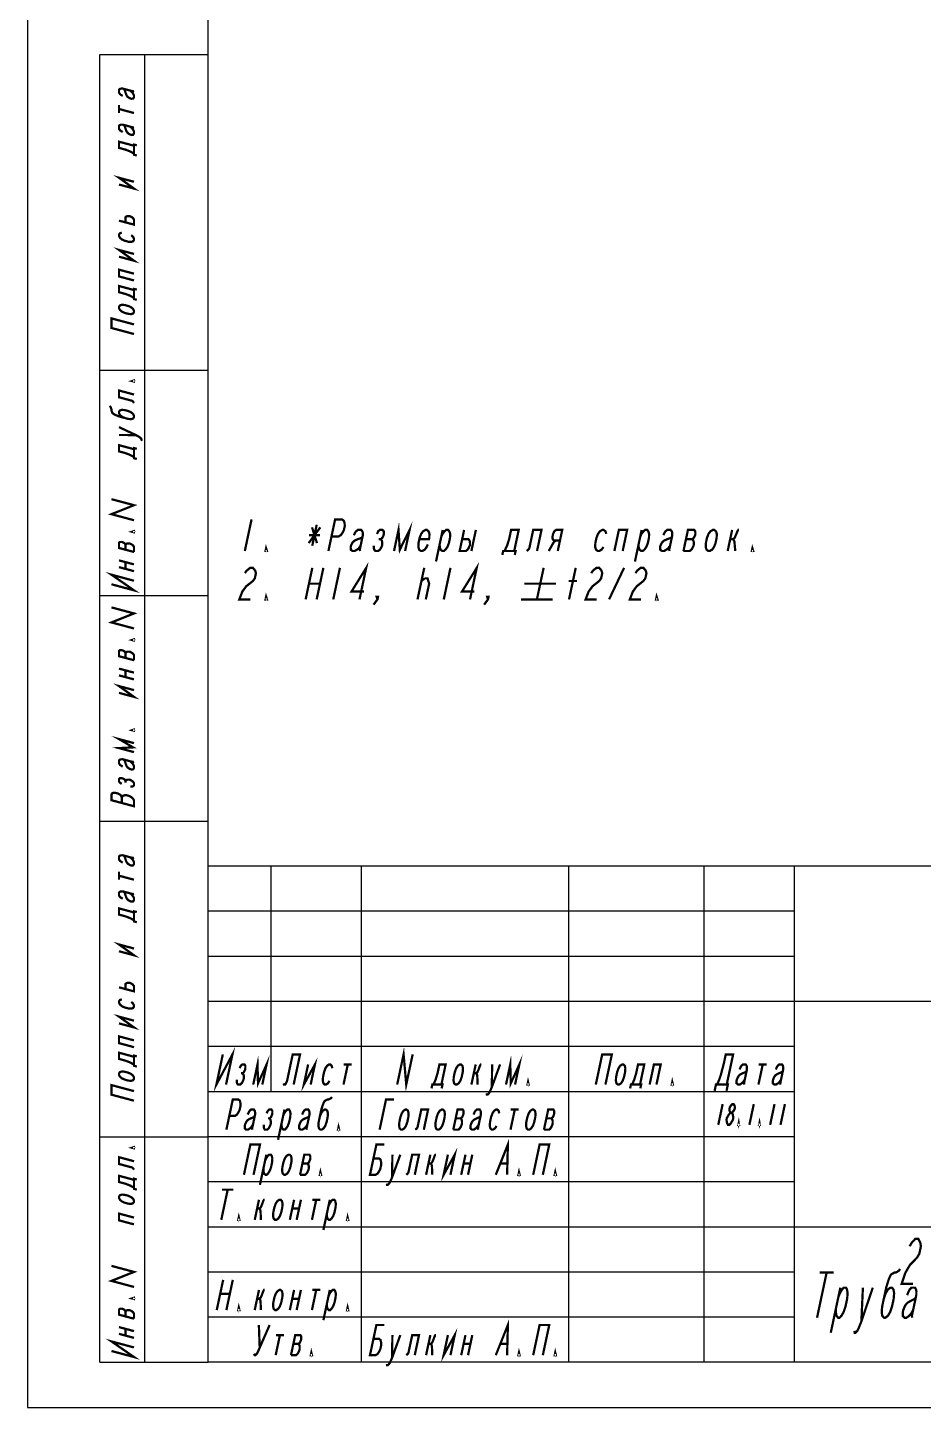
# Model space of a CAD drawing. Header units: millimetres. Extents: x 0 to 210, y 0 to 297.
# Drawn here: x 0 to 99.3, y 0 to 153 of the extents above; entities that cross this region are included whole.
import ezdxf

# ---------------------------------------------------------------- set-up
doc = ezdxf.new("R2010")
doc.units = ezdxf.units.MM
doc.header["$LTSCALE"] = 19.36
doc.layers.get('0').update_dxf_attribs({"linetype": 'CONTINUOUS'})

msp = doc.modelspace()

# ---------------------------------------------------------------- linework, layer by layer
at = {"color": 7, "linetype": 'CONTINUOUS'}
for p, q in [((0, 297), (0, 0)), ((20, 5), (20, 292.3498994)), ((8, 5), (8, 150)), ((8, 150), (20, 150)), ((13, 5), (13, 150)), ((20, 5), (20, 150)), ((8, 115), (20, 115)), ((8, 90), (20, 90)), ((8, 65), (20, 65)), ((205, 60), (20, 60)), ((20, 5), (20, 60)), ((27, 35), (27, 60)), ((37, 5), (37, 60)), ((60, 5), (60, 60)), ((75, 5), (75, 60)), ((85, 5), (85, 60)), ((85, 55), (20, 55)), ((85, 50), (20, 50)), ((205, 45), (20, 45)), ((85, 40), (20, 40)), ((85, 35), (20, 35)), ((8, 30), (20, 30)), ((85, 30), (20, 30)), ((85, 25), (20, 25)), ((205, 20), (20, 20)), ((85, 15), (20, 15)), ((85, 10), (20, 10)), ((8, 5), (20, 5)), ((205, 5), (20, 5)), ((205, 5), (20, 5)), ((0, 0), (210, 0))]:
    msp.add_line(p, q, dxfattribs=at)
at = {"color": 2, "linetype": 'CONTINUOUS', "const_width": 0.25}
for points in [[(10.5440957, 145.3974414), (10.3357617, 145.5157559), (10.2315947, 145.6061729), (10.1274277, 145.7590771), (10.1274277, 146.0715781), (10.2315947, 146.168666), (10.3357617, 146.2032559), (10.5440957, 146.2099375), (11.6899272, 145.902915), (11.7940942, 145.9375049)], [(10.6482627, 146.1820293), (10.7524297, 146.0916123), (10.8565967, 145.7512031), (10.9607637, 145.473292), (11.0649307, 145.320377), (11.1690977, 145.2299707), (11.3774263, 145.1116455), (11.4815933, 145.0837373), (11.6899272, 145.0904082), (11.7940942, 145.2500049), (11.7940942, 145.437499), (11.6899272, 145.6529121), (11.5857603, 145.8058271), (11.3774263, 145.9866504)], [(10.1274277, 143.509083), (10.1274277, 144.3840771)], [(10.1274277, 143.9465801), (11.7940942, 143.4999951)], [(10.5440957, 141.3974375), (10.3357617, 141.5157627), (10.2315947, 141.6061689), (10.1274277, 141.759084), (10.1274277, 142.071585), (10.2315947, 142.1686729), (10.3357617, 142.2032627), (10.5440957, 142.2099336), (11.6899272, 141.9029111), (11.7940942, 141.937501)], [(10.6482627, 142.1820254), (10.7524297, 142.0916084), (10.8565967, 141.7511992), (10.9607637, 141.4732881), (11.0649307, 141.3203838), (11.1690977, 141.2299668), (11.3774263, 141.1116416), (11.4815933, 141.0837334), (11.6899272, 141.090415), (11.7940942, 141.250001), (11.7940942, 141.4374951), (11.6899272, 141.6529082), (11.5857603, 141.8058232), (11.3774263, 141.9866465)], [(11.7940942, 138.9999961), (11.5857603, 139.1183213), (11.3774263, 139.2366465), (10.8565967, 139.438707), (10.1274277, 139.6340859), (10.1274277, 140.3215859), (11.7940942, 139.875001)], [(12.1065952, 138.7912646), (11.7940942, 138.875), (11.7940942, 139.9999971), (12.1065952, 139.9162617)], [(10.1274277, 135.571584), (11.7940942, 135.124999), (10.1274277, 136.321582), (11.7940942, 135.8749971)], [(10.1274277, 131.5715801), (11.7940942, 131.1249951), (11.7940942, 131.687499), (11.6899272, 131.8404141), (11.5857603, 131.9308203), (11.3774263, 132.0491455), (11.2732593, 132.0770537), (11.0649307, 132.0703828), (10.9607637, 132.035793), (10.8565967, 131.9387051), (10.8565967, 131.3762012)], [(10.4399287, 130.2378516), (10.2315947, 130.1686719), (10.1274277, 130.0090859), (10.1274277, 129.8840791), (10.2315947, 129.668666), (10.4399287, 129.4878428), (10.7524297, 129.3416094), (11.1690977, 129.2299658), (11.4815933, 129.2087393), (11.6899272, 129.2779082), (11.7940942, 129.4375049), (11.7940942, 129.562501), (11.6899272, 129.7779141), (11.4815933, 129.9587373)], [(10.1274277, 127.5715869), (11.7940942, 127.125002), (10.1274277, 128.321585), (11.7940942, 127.875)], [(11.7940942, 124.9374951), (10.1274277, 125.3840801), (10.1274277, 126.1340781), (11.7940942, 125.6875039)], [(11.7940942, 123.000002), (11.5857603, 123.1183271), (11.3774263, 123.2366416), (10.8565967, 123.4387021), (10.1274277, 123.6340811), (10.1274277, 124.3215811), (11.7940942, 123.8749961)], [(12.1065952, 122.7912705), (11.7940942, 122.8749951), (11.7940942, 124.0000029), (12.1065952, 123.9162676)], [(11.7940942, 118.999998), (9.2940972, 119.6698701), (9.2940972, 120.7323691), (11.7940942, 120.0624971)], [(10.7524297, 121.3416123), (10.4399287, 121.4878457), (10.2315947, 121.6686689), (10.1274277, 121.884082), (10.1274277, 122.0090781), (10.2315947, 122.1686748), (10.4399287, 122.2378437), (10.7524297, 122.2166172), (11.1690977, 122.1049629), (11.4815933, 121.9587295), (11.6899272, 121.7779063), (11.7940942, 121.5625039), (11.7940942, 121.4374971), (11.6899272, 121.2779111), (11.4815933, 121.2087314), (11.1690977, 121.2299687), (10.7524297, 121.3416123)], [(11.7940942, 113.854168), (11.7940942, 113.7291719), (11.5857603, 113.7849883), (11.7940942, 113.854168)], [(11.7940942, 111.3541709), (11.6899272, 111.5070752), (11.5857603, 111.5974922), (11.4815933, 111.6254004), (10.1274277, 111.98825), (10.1274277, 112.738248), (11.7940942, 112.2916631)], [(10.7524297, 109.6957812), (10.4399287, 109.8420146), (10.2315947, 110.0228379), (10.1274277, 110.238251), (10.1274277, 110.3632471), (10.2315947, 110.522833), (10.4399287, 110.5920127), (10.7524297, 110.5707754), (11.1690977, 110.4591318), (11.4815933, 110.3128984), (11.6899272, 110.1320752), (11.7940942, 109.9166621), (11.7940942, 109.791666), (11.6899272, 109.6320801), (11.4815933, 109.5629004), (11.1690977, 109.5841377), (10.7524297, 109.6957812), (10.1274277, 109.863252), (9.7107598, 110.0373936), (9.5024312, 110.1557188), (9.3982642, 110.246125), (9.2940972, 110.5240361), (9.2940972, 110.649043), (9.1899302, 110.9269541), (9.0857632, 111.0173604)], [(12.5232632, 107.2212861), (12.6274302, 107.255876), (12.6274302, 107.318374), (12.5232632, 107.4712891), (12.4190962, 107.5616953), (12.0024282, 107.7983457), (10.1274277, 108.6757461)], [(10.1274277, 107.800752), (12.0024282, 107.7983457)], [(11.7940942, 105.354165), (11.5857603, 105.4724902), (11.3774263, 105.5908154), (10.8565967, 105.7928652), (10.1274277, 105.9882441), (10.1274277, 106.6757441), (11.7940942, 106.2291699)], [(12.1065952, 105.1454336), (11.7940942, 105.2291689), (11.7940942, 106.354166), (12.1065952, 106.2704307)], [(11.7940942, 98.3541689), (9.2940972, 99.024041), (11.7940942, 100.0208301), (9.2940972, 100.6907021)], [(24.8201299, 98.4434365), (24.0761797, 94.9434385)], [(32.0461309, 97.8601035), (31.5501641, 95.5267715)], [(33.6812207, 96.5476016), (34.4468379, 96.5476016), (34.7075293, 96.6934375), (34.9226523, 96.9850986), (35.0612051, 97.2767705), (35.1542002, 97.7142676), (35.1396338, 98.0059395), (35.0485078, 98.2976006), (34.8498096, 98.4434365), (34.0841924, 98.4434365), (33.3402422, 94.9434385)], [(40.6136807, 94.9434385), (41.1096475, 97.2767705), (41.2571807, 95.0892637), (42.3346436, 97.2767705), (41.8386768, 94.9434385)], [(11.7940942, 97.145834), (11.7940942, 97.0208379), (11.5857603, 97.0766543), (11.7940942, 97.145834)], [(31.1527891, 95.8184326), (32.4435166, 97.5684316)], [(31.1856494, 96.6934375), (32.4106563, 96.6934375)], [(31.5247588, 97.5684316), (32.0715361, 95.8184326)], [(37.1265303, 96.5476016), (37.0189687, 96.4017656), (36.6051582, 96.2559297), (36.2679072, 96.1101045), (36.0837861, 95.9642686), (35.9762246, 95.8184326), (35.8376719, 95.5267715), (35.8066699, 95.3809355), (35.8212363, 95.0892637), (36.0199238, 94.9434385), (36.2496133, 94.9434385), (36.5103047, 95.0892637), (36.6944258, 95.2350996), (36.9095488, 95.5267715)], [(36.1622148, 96.6934375), (36.3007676, 96.9850986), (36.4083291, 97.1309346), (36.5924609, 97.2767705), (36.9752695, 97.2767705), (37.0973975, 97.1309346), (37.1429551, 96.9850986), (37.1575322, 96.6934375), (36.8165537, 95.0892637), (36.8621113, 94.9434385)], [(38.3642344, 95.5267715), (38.3788008, 95.2350996), (38.4243584, 95.0892637), (38.5464863, 94.9434385), (38.8527354, 94.9434385), (39.0368672, 95.0892637), (39.1444287, 95.2350996), (39.2829814, 95.5267715), (39.3139834, 95.6725967), (39.299417, 95.9642686), (39.2538486, 96.1101045), (39.1317207, 96.2559297)], [(38.7197793, 96.8392627), (38.858332, 97.1309346), (39.0424531, 97.2767705), (39.3487021, 97.2767705), (39.4708301, 97.1309346), (39.4853965, 96.8392627), (39.4544053, 96.6934375), (39.3158418, 96.4017656), (39.1317207, 96.2559297), (38.9020313, 96.2559297)], [(44.3671084, 95.6725967), (44.2285449, 95.3809355), (44.0134219, 95.0892637), (43.7527412, 94.9434385), (43.5996113, 94.9434385), (43.4009238, 95.0892637), (43.3097979, 95.3809355), (43.3262227, 95.8184326), (43.4502197, 96.4017656), (43.6197744, 96.8392627), (43.8348975, 97.1309346), (44.0955781, 97.2767705), (44.248708, 97.2767705), (44.4473955, 97.1309346), (44.5385215, 96.8392627), (44.5220967, 96.4017656), (44.4910947, 96.2559297), (43.4192178, 96.2559297)], [(46.0096426, 97.2767705), (45.2656924, 93.7767725)], [(45.8546543, 96.5476016), (45.993207, 96.8392627), (46.2083301, 97.1309346), (46.3924512, 97.2767705), (46.6221406, 97.2767705), (46.7442686, 97.1309346), (46.8353945, 96.8392627), (46.8189697, 96.4017656), (46.6949727, 95.8184326), (46.525418, 95.3809355), (46.3103057, 95.0892637), (46.1261738, 94.9434385), (45.9730547, 94.9434385), (45.7743672, 95.0892637), (45.6832305, 95.3809355), (45.6686641, 95.6725967)], [(48.3830859, 97.2767705), (47.8871191, 94.9434385), (48.5761768, 94.9434385), (48.7602979, 95.0892637), (48.8678594, 95.2350996), (49.0064229, 95.5267715), (49.0374141, 95.6725967), (49.0228477, 95.9642686), (48.97729, 96.1101045), (48.8551621, 96.2559297), (48.1660938, 96.2559297)], [(49.6846416, 97.2767705), (49.1886748, 94.9434385)], [(52.8636738, 94.9434385), (53.0022373, 95.2350996), (53.14079, 95.5267715), (53.3723486, 96.2559297), (53.5893301, 97.2767705), (54.4315176, 97.2767705), (53.9355508, 94.9434385)], [(55.3136768, 94.9434385), (55.4977979, 95.0892637), (55.6053594, 95.2350996), (55.6363613, 95.3809355), (56.039333, 97.2767705), (56.9580801, 97.2767705), (56.4621133, 94.9434385)], [(58.7589863, 94.9434385), (59.2549531, 97.2767705), (58.5658955, 97.2767705), (58.3817744, 97.1309346), (58.2432109, 96.8392627), (58.1812178, 96.5476016), (58.1957842, 96.2559297), (58.3179121, 96.1101045), (59.0069697, 96.1101045)], [(64.1385234, 96.8392627), (64.0473975, 97.1309346), (63.84871, 97.2767705), (63.6955801, 97.2767705), (63.4348994, 97.1309346), (63.2197764, 96.8392627), (63.0502217, 96.4017656), (62.9262246, 95.8184326), (62.9097998, 95.3809355), (63.0009258, 95.0892637), (63.1996133, 94.9434385), (63.3527432, 94.9434385), (63.6134238, 95.0892637), (63.8285469, 95.3809355)], [(65.0371182, 94.9434385), (65.533085, 97.2767705), (66.451832, 97.2767705), (65.9558652, 94.9434385)], [(68.0596475, 97.2767705), (67.3156973, 93.7767725)], [(67.9046592, 96.5476016), (68.0432119, 96.8392627), (68.258335, 97.1309346), (68.4424561, 97.2767705), (68.6721455, 97.2767705), (68.7942734, 97.1309346), (68.8853994, 96.8392627), (68.8689639, 96.4017656), (68.7449775, 95.8184326), (68.5754229, 95.3809355), (68.3602998, 95.0892637), (68.1761787, 94.9434385), (68.0230488, 94.9434385), (67.8243613, 95.0892637), (67.7332354, 95.3809355), (67.7186689, 95.6725967)], [(71.4265283, 96.5476016), (71.3189668, 96.4017656), (70.9051563, 96.2559297), (70.5679053, 96.1101045), (70.3837842, 95.9642686), (70.2762227, 95.8184326), (70.1376699, 95.5267715), (70.106668, 95.3809355), (70.1212344, 95.0892637), (70.3199326, 94.9434385), (70.5496113, 94.9434385), (70.8103027, 95.0892637), (70.9944238, 95.2350996), (71.2095469, 95.5267715)], [(70.4622129, 96.6934375), (70.6007764, 96.9850986), (70.7083379, 97.1309346), (70.892459, 97.2767705), (71.2752676, 97.2767705), (71.3973955, 97.1309346), (71.4429639, 96.9850986), (71.4575303, 96.6934375), (71.1165518, 95.0892637), (71.1621201, 94.9434385)], [(72.6933652, 94.9434385), (73.189332, 97.2767705), (73.8783896, 97.2767705), (74.0005176, 97.1309346), (74.015084, 96.8392627), (73.9840928, 96.6934375), (73.8455293, 96.4017656), (73.6614082, 96.2559297), (72.9723506, 96.2559297)], [(72.6933652, 94.9434385), (73.3824229, 94.9434385), (73.5665547, 95.0892637), (73.6741162, 95.2350996), (73.8126689, 95.5267715), (73.8436709, 95.6725967), (73.8291045, 95.9642686), (73.7835361, 96.1101045), (73.6614082, 96.2559297)], [(75.3002148, 96.4017656), (75.4697695, 96.8392627), (75.6848926, 97.1309346), (75.945584, 97.2767705), (76.0987031, 97.2767705), (76.2973906, 97.1309346), (76.3885273, 96.8392627), (76.3720918, 96.4017656), (76.2481055, 95.8184326), (76.0785508, 95.3809355), (75.8634277, 95.0892637), (75.6027363, 94.9434385), (75.4496172, 94.9434385), (75.2509297, 95.0892637), (75.159793, 95.3809355), (75.1762285, 95.8184326), (75.3002148, 96.4017656)], [(78.0893271, 97.2767705), (77.5933604, 94.9434385)], [(77.8723457, 96.2559297), (78.1785947, 96.2559297), (78.3627158, 96.4017656), (78.5012793, 96.6934375), (78.670834, 97.1309346), (78.7783955, 97.2767705), (78.8549551, 97.2767705)], [(78.1785947, 96.2559297), (78.3007227, 96.1101045), (78.346291, 95.9642686), (78.4355479, 94.9434385)], [(11.7940942, 94.8333311), (10.1274277, 95.279916), (10.1274277, 95.8424199), (10.2315947, 95.9395078), (10.4399287, 95.9461787), (10.5440957, 95.9182705), (10.7524297, 95.7999453), (10.8565967, 95.647041), (10.8565967, 95.0845371)], [(11.7940942, 94.8333311), (11.7940942, 95.395835), (11.6899272, 95.54875), (11.5857603, 95.6391562), (11.3774263, 95.7574814), (11.2732593, 95.7853896), (11.0649307, 95.778708), (10.9607637, 95.7441289), (10.8565967, 95.647041)], [(26.5261826, 94.9434385), (26.3730527, 94.9434385), (26.4350459, 95.2350996), (26.5261826, 94.9434385)], [(52.6175596, 94.5059307), (52.7105547, 94.9434385), (54.0886807, 94.9434385), (53.9956855, 94.5059307)], [(57.7636797, 94.9434385), (58.2559189, 95.8184326), (58.3634805, 95.9642686), (58.5476016, 96.1101045)], [(80.4261826, 94.9434385), (80.2730527, 94.9434385), (80.3350459, 95.2350996), (80.4261826, 94.9434385)], [(10.1274277, 93.904916), (11.7940942, 93.4583311)], [(10.8565967, 92.9595391), (10.8565967, 93.7095371)], [(36.7855518, 89.5761475), (37.529502, 93.0761455), (35.899665, 90.4511416), (37.277791, 90.4511416)], [(49.0355557, 89.5761475), (49.7795059, 93.0761455), (48.1496689, 90.4511416), (49.5277949, 90.4511416)], [(9.2940972, 91.253207), (11.7940942, 90.583335), (9.2940972, 92.3157061), (11.7940942, 91.645834)], [(10.1274277, 93.154918), (11.7940942, 92.708333)], [(24.0836348, 92.4928125), (24.2987578, 92.7844844), (24.667, 93.0761455), (24.973249, 93.0761455), (25.2175049, 92.7844844), (25.3086309, 92.4928125), (25.1846445, 91.9094795), (24.9695215, 91.6178184), (24.6012793, 91.3261465), (24.2330264, 91.0344746), (23.802791, 90.4511416), (23.4636816, 89.5761475), (24.6886777, 89.5761475)], [(31.5576299, 93.0761455), (30.8136797, 89.5761475)], [(32.782626, 93.0761455), (32.0386758, 89.5761475)], [(34.6201309, 93.0761455), (33.8761807, 89.5761475)], [(43.2168027, 89.5761475), (43.9607529, 93.0761455)], [(43.5887725, 91.3261465), (43.6507764, 91.6178184), (44.0190186, 91.9094795)], [(44.0190186, 91.9094795), (44.3252676, 91.9094795), (44.5075303, 91.3261465), (44.1355498, 89.5761475)], [(46.870124, 93.0761455), (46.1261738, 89.5761475)], [(57.1951279, 93.0761455), (56.4511777, 89.5761475)], [(60.0095166, 89.5761475), (60.7534561, 93.0761455)], [(62.4669639, 92.4928125), (62.6820869, 92.7844844), (63.0503291, 93.0761455), (63.3565889, 93.0761455), (63.600834, 92.7844844), (63.6919707, 92.4928125), (63.5679736, 91.9094795), (63.3528506, 91.6178184)], [(64.4501328, 89.5761475), (66.1128301, 93.0761455)], [(67.3669697, 92.4928125), (67.5820928, 92.7844844), (67.950335, 93.0761455), (68.256584, 93.0761455), (68.5008398, 92.7844844), (68.5919658, 92.4928125), (68.4679795, 91.9094795), (68.2528564, 91.6178184), (67.8846143, 91.3261465), (67.5163613, 91.0344746), (67.086126, 90.4511416), (66.7470166, 89.5761475), (67.9720127, 89.5761475)], [(26.5261826, 89.5761475), (26.3730527, 89.5761475), (26.4350459, 89.867814), (26.5261826, 89.5761475)], [(31.1856494, 91.3261465), (32.4106563, 91.3261465)], [(55.0731484, 91.3261465), (58.5731572, 91.3261465)], [(59.9841006, 91.6178184), (60.9028584, 91.6178184)], [(63.3528506, 91.6178184), (62.6163662, 91.0344746), (62.1861201, 90.4511416), (61.8470107, 89.5761475), (63.0720068, 89.5761475)], [(69.8095068, 89.5761475), (69.6563877, 89.5761475), (69.7183809, 89.867814), (69.8095068, 89.5761475)], [(11.7940942, 86.354168), (9.2940972, 87.02404), (11.7940942, 88.0208345), (9.2940972, 88.6907065)], [(38.7761758, 89.5761475), (38.6850498, 89.867814), (38.8381689, 89.867814), (38.7761758, 89.5761475), (38.3459404, 88.9928145)], [(51.0261797, 89.5761475), (50.9350537, 89.867814), (51.0881729, 89.867814), (51.0261797, 89.5761475), (50.5959336, 88.9928145)], [(54.7011787, 89.5761475), (58.2011768, 89.5761475)], [(11.7940942, 85.145833), (11.7940942, 85.0208315), (11.5857603, 85.0766587), (11.7940942, 85.145833)], [(11.7940942, 82.8333354), (10.1274277, 83.279915), (10.1274277, 83.8424136), (10.2315947, 83.9395015), (10.4399287, 83.9461831), (10.5440957, 83.9182695), (10.7524297, 83.7999497), (10.8565967, 83.6470347), (10.8565967, 83.0845361)], [(11.7940942, 82.8333354), (11.7940942, 83.395834), (11.6899272, 83.5487437), (11.5857603, 83.6391553), (11.3774263, 83.7574805), (11.2732593, 83.7853887), (11.0649307, 83.7787124), (10.9607637, 83.7441226), (10.8565967, 83.6470347)], [(10.1274277, 81.904915), (11.7940942, 81.4583354)], [(10.1274277, 81.154917), (11.7940942, 80.708332)], [(10.8565967, 80.9595381), (10.8565967, 81.7095361)], [(10.1274277, 79.2174131), (11.7940942, 78.7708335), (10.1274277, 79.9674165), (11.7940942, 79.5208315)], [(11.7940942, 75.145834), (11.7940942, 75.0208325), (11.5857603, 75.0766543), (11.7940942, 75.145834)], [(11.7940942, 72.6458315), (10.1274277, 73.0924165), (11.6899272, 73.1737456), (10.1274277, 74.0924175), (11.7940942, 73.6458325)], [(10.5440957, 71.043269), (10.3357617, 71.1615942), (10.2315947, 71.2520059), (10.1274277, 71.4049155), (10.1274277, 71.7174165), (10.2315947, 71.8145044), (10.3357617, 71.8490942), (10.5440957, 71.8557705), (11.6899272, 71.5487427), (11.7940942, 71.5833325)], [(10.6482627, 71.8278569), (10.7524297, 71.7374453), (10.8565967, 71.3970361), (10.9607637, 71.119125), (11.0649307, 70.9662153), (11.1690977, 70.8758037), (11.3774263, 70.7574785), (11.4815933, 70.7295649), (11.6899272, 70.7362466), (11.7940942, 70.8958325), (11.7940942, 71.083332), (11.6899272, 71.2987451), (11.5857603, 71.4516548), (11.3774263, 71.632478)], [(10.4399287, 69.1336787), (10.2315947, 69.2520039), (10.1274277, 69.4049136), (10.1274277, 69.6549165), (10.2315947, 69.7520044), (10.4399287, 69.7586807), (10.5440957, 69.7307725), (10.7524297, 69.6124473), (10.8565967, 69.4595376), (10.8565967, 69.2720381)], [(11.3774263, 68.81998), (11.5857603, 68.8266562), (11.6899272, 68.8612461), (11.7940942, 68.958334), (11.7940942, 69.2083315), (11.6899272, 69.3612466), (11.5857603, 69.4516582), (11.3774263, 69.569978), (11.2732593, 69.5978916), (11.0649307, 69.5912153), (10.9607637, 69.5566255), (10.8565967, 69.4595376)], [(10.4399287, 67.0086807), (10.4399287, 67.6336826), (10.3357617, 67.8490903), (10.2315947, 67.939502), (10.0232607, 68.0578271), (9.7107598, 68.1415625), (9.5024312, 68.1348862), (9.3982642, 68.1002964), (9.2940972, 67.9407051), (9.2940972, 67.3157085), (11.7940942, 66.6458311), (11.7940942, 67.270833), (11.6899272, 67.4862461), (11.4815933, 67.6670693), (11.2732593, 67.7853892), (10.9607637, 67.8691245), (10.7524297, 67.8624482), (10.5440957, 67.7932686), (10.4399287, 67.6336826)], [(10.5440957, 60.397439), (10.3357617, 60.5157588), (10.2315947, 60.6061704), (10.1274277, 60.7590801), (10.1274277, 61.0715811), (10.2315947, 61.1686689), (10.3357617, 61.2032588), (10.5440957, 61.2099351), (11.6899272, 60.9029126), (11.7940942, 60.9375024)], [(10.6482627, 61.1820269), (10.7524297, 61.0916152), (10.8565967, 60.7512007), (10.9607637, 60.4732896), (11.0649307, 60.3203799), (11.1690977, 60.2299683), (11.3774263, 60.1116431), (11.4815933, 60.0837349), (11.6899272, 60.0904111), (11.7940942, 60.2500024), (11.7940942, 60.437502), (11.6899272, 60.6529097), (11.5857603, 60.8058247), (11.3774263, 60.9866479)], [(10.1274277, 58.5090806), (10.1274277, 59.3840801)], [(10.1274277, 58.946583), (11.7940942, 58.499998)], [(10.5440957, 56.3974351), (10.3357617, 56.5157603), (10.2315947, 56.6061719), (10.1274277, 56.7590815), (10.1274277, 57.0715825), (10.2315947, 57.1686704), (10.3357617, 57.2032603), (10.5440957, 57.2099365), (11.6899272, 56.9029087), (11.7940942, 56.9374985)], [(10.6482627, 57.1820229), (10.7524297, 57.0916113), (10.8565967, 56.7512021), (10.9607637, 56.473291), (11.0649307, 56.3203813), (11.1690977, 56.2299697), (11.3774263, 56.1116445), (11.4815933, 56.0837363), (11.6899272, 56.0904126), (11.7940942, 56.2499985), (11.7940942, 56.437498), (11.6899272, 56.6529111), (11.5857603, 56.8058208), (11.3774263, 56.986644)], [(11.7940942, 53.999999), (11.5857603, 54.1183242), (11.3774263, 54.236644), (10.8565967, 54.4387046), (10.1274277, 54.6340835), (10.1274277, 55.3215835), (11.7940942, 54.8749985)], [(12.1065952, 53.7912676), (11.7940942, 53.8749976), (11.7940942, 55), (12.1065952, 54.9162646)], [(10.1274277, 50.5715815), (11.7940942, 50.125002), (10.1274277, 51.3215796), (11.7940942, 50.875)], [(10.1274277, 46.571583), (11.7940942, 46.124998), (11.7940942, 46.687502), (11.6899272, 46.8404116), (11.5857603, 46.9308232), (11.3774263, 47.0491431), (11.2732593, 47.0770566), (11.0649307, 47.0703804), (10.9607637, 47.0357905), (10.8565967, 46.9387026), (10.8565967, 46.3762041)], [(10.4399287, 45.2378491), (10.2315947, 45.1686694), (10.1274277, 45.0090808), (10.1274277, 44.884082), (10.2315947, 44.6686716), (10.4399287, 44.4878484), (10.7524297, 44.341615), (11.1690977, 44.2299687), (11.4815933, 44.2087341), (11.6899272, 44.2779111), (11.7940942, 44.4374998), (11.7940942, 44.5625012), (11.6899272, 44.7779116), (11.4815933, 44.9587349)], [(10.1274277, 42.5715818), (11.7940942, 42.1249995), (10.1274277, 43.3215825), (11.7940942, 42.8750002)], [(11.7940942, 39.9375007), (10.1274277, 40.384083), (10.1274277, 41.1340811), (11.7940942, 40.6874988)], [(21.6367471, 39.1375784), (20.9246904, 35.7875789), (22.7045635, 39.1375784), (21.9924961, 35.7875789)], [(40.962501, 35.7875789), (41.6745684, 39.1375784), (41.9674971, 35.7875789), (42.6795645, 39.1375784)], [(11.7940942, 37.9999995), (11.5857603, 38.118322), (11.3774263, 38.2366445), (10.8565967, 38.4387024), (10.1274277, 38.6340813), (10.1274277, 39.3215813), (11.7940942, 38.874999)], [(12.1065952, 37.7912654), (11.7940942, 37.8750007), (11.7940942, 39.0000005), (12.1065952, 38.9162651)], [(25.0074951, 35.7875789), (25.4822139, 38.0209119), (25.5396738, 35.9271628), (26.48721, 38.0209119), (26.012502, 35.7875789)], [(28.3865469, 35.9271628), (28.4196865, 35.7875789), (28.5453164, 35.7875789), (28.6377959, 35.9271628), (28.7599453, 36.2063308), (29.3830029, 39.1375784), (30.1995596, 39.1375784), (29.4875029, 35.7875789)], [(31.0928369, 38.0209119), (30.6181289, 35.7875789), (31.846584, 38.0209119), (31.371876, 35.7875789)], [(53.0224971, 35.7875789), (53.4972051, 38.0209119), (53.554665, 35.9271628), (54.5022119, 38.0209119), (54.0275039, 35.7875789)], [(62.9774971, 35.7875789), (63.6895645, 39.1375784), (64.7573809, 39.1375784), (64.0453135, 35.7875789)], [(76.4196904, 35.7875789), (76.6639893, 36.3459121), (76.8454785, 36.9042454), (77.1753174, 38.1604958), (77.3830068, 39.1375784), (78.1995635, 39.1375784), (77.4874961, 35.7875789)], [(10.7524297, 36.3416125), (10.4399287, 36.4878486), (10.2315947, 36.6686719), (10.1274277, 36.8840823), (10.1274277, 37.0090811), (10.2315947, 37.1686697), (10.4399287, 37.2378467), (10.7524297, 37.2166147), (11.1690977, 37.1049685), (11.4815933, 36.9587351), (11.6899272, 36.7779119), (11.7940942, 36.5624988), (11.7940942, 36.4375), (11.6899272, 36.2779114), (11.4815933, 36.2087344), (11.1690977, 36.229969), (10.7524297, 36.3416125)], [(23.1789922, 36.3459121), (23.1824619, 36.0667468), (23.2156016, 35.9271628), (23.3115615, 35.7875789), (23.5628105, 35.7875789), (23.7181104, 35.9271628), (23.8105898, 36.0667468), (23.9327393, 36.3459121), (23.9624092, 36.4854961), (23.9589395, 36.7646641), (23.9257891, 36.9042454), (23.8298398, 37.0438293)], [(23.5088311, 37.6021626), (23.6309805, 37.8813306), (23.7862695, 38.0209119), (24.0375186, 38.0209119), (24.1334785, 37.8813306), (24.1369482, 37.6021626), (24.1072783, 37.4625786), (23.9851289, 37.1834133), (23.8298398, 37.0438293), (23.6414004, 37.0438293)], [(33.7675771, 37.6021626), (33.7012871, 37.8813306), (33.5425176, 38.0209119), (33.4168984, 38.0209119), (33.1987891, 37.8813306), (33.0138301, 37.6021626), (32.8620107, 37.1834133), (32.7433311, 36.6250801), (32.7171309, 36.2063308), (32.7834209, 35.9271628), (32.9421904, 35.7875789), (33.0678096, 35.7875789), (33.2859189, 35.9271628), (33.4708779, 36.2063308)], [(35.4897109, 38.0209119), (35.0150029, 35.7875789)], [(35.0500225, 38.0209119), (35.9293994, 38.0209119)], [(44.9824961, 35.7875789), (45.1046562, 36.0667468), (45.2268057, 36.3459121), (45.4379648, 37.0438293), (45.6456436, 38.0209119), (46.3365811, 38.0209119), (45.861873, 35.7875789)], [(47.3520078, 37.1834133), (47.5038271, 37.6021626), (47.6887861, 37.8813306), (47.9068955, 38.0209119), (48.0325254, 38.0209119), (48.1912949, 37.8813306), (48.2575742, 37.6021626), (48.2313848, 37.1834133), (48.1127051, 36.6250801), (47.9608857, 36.2063308), (47.775916, 35.9271628), (47.5578174, 35.7875789), (47.4321875, 35.7875789), (47.273418, 35.9271628), (47.2071279, 36.2063308), (47.2333281, 36.6250801), (47.3520078, 37.1834133)], [(49.6656494, 38.0209119), (49.1909414, 35.7875789)], [(49.45796, 37.0438293), (49.5835898, 37.0438293), (49.709209, 37.0438293), (49.8645088, 37.1834133), (49.9866582, 37.4625786), (50.1384775, 37.8813306), (50.230957, 38.0209119), (50.2937773, 38.0209119)], [(49.709209, 37.0438293), (49.8051689, 36.9042454), (49.8383086, 36.7646641), (49.8818789, 35.7875789)], [(50.867625, 34.8104963), (50.9007754, 34.6709124), (50.963585, 34.6709124), (51.118874, 34.8104963), (51.2113535, 34.9500803), (51.4556631, 35.5084136), (52.3665898, 38.0209119)], [(51.4872129, 38.0209119), (51.4556631, 35.5084136)], [(65.3470088, 37.1834133), (65.4988281, 37.6021626), (65.6837871, 37.8813306), (65.9018965, 38.0209119), (66.0275264, 38.0209119), (66.1862852, 37.8813306), (66.2525752, 37.6021626), (66.2263857, 37.1834133), (66.1077061, 36.6250801), (65.9558867, 36.2063308), (65.770917, 35.9271628), (65.5528076, 35.7875789), (65.4271885, 35.7875789), (65.2684189, 35.9271628), (65.2021289, 36.2063308), (65.2283291, 36.6250801), (65.3470088, 37.1834133)], [(66.9975029, 35.7875789), (67.1196523, 36.0667468), (67.2418018, 36.3459121), (67.4529609, 37.0438293), (67.6606504, 38.0209119), (68.3515879, 38.0209119), (67.8768799, 35.7875789)], [(68.9446855, 35.7875789), (69.4193936, 38.0209119), (70.1731514, 38.0209119), (69.6984326, 35.7875789)], [(79.6982383, 37.3229973), (79.6057588, 37.1834133), (79.2620195, 37.0438293), (78.9811006, 36.9042454), (78.8258115, 36.7646641), (78.733332, 36.6250801), (78.6111826, 36.3459121), (78.5815127, 36.2063308), (78.5849824, 35.9271628), (78.743752, 35.7875789), (78.9321914, 35.7875789), (79.15029, 35.9271628), (79.3055898, 36.0667468), (79.4905488, 36.3459121)], [(78.9113408, 37.4625786), (79.033501, 37.7417466), (79.1259805, 37.8813306), (79.2812695, 38.0209119), (79.5953389, 38.0209119), (79.6912881, 37.8813306), (79.7244385, 37.7417466), (79.7279082, 37.4625786), (79.4015391, 35.9271628), (79.4346895, 35.7875789)], [(81.4797119, 38.0209119), (81.0050039, 35.7875789)], [(81.0400234, 38.0209119), (81.9194004, 38.0209119)], [(83.7182334, 37.3229973), (83.6257539, 37.1834133), (83.2820254, 37.0438293), (83.0011064, 36.9042454), (82.8458066, 36.7646641), (82.7533271, 36.6250801), (82.6311777, 36.3459121), (82.6015078, 36.2063308), (82.6049775, 35.9271628), (82.7637471, 35.7875789), (82.9521865, 35.7875789), (83.1702959, 35.9271628), (83.325585, 36.0667468), (83.5105547, 36.3459121)], [(82.9313467, 37.4625786), (83.0534961, 37.7417466), (83.1459756, 37.8813306), (83.3012754, 38.0209119), (83.615334, 38.0209119), (83.7112939, 37.8813306), (83.7444336, 37.7417466), (83.7479033, 37.4625786), (83.4215449, 35.9271628), (83.4546846, 35.7875789)], [(11.7940942, 34.000001), (9.2940972, 34.669873), (9.2940972, 35.7323721), (11.7940942, 35.0625)], [(44.7678672, 35.3688296), (44.856877, 35.7875789), (45.9875029, 35.7875789), (45.8984932, 35.3688296)], [(55.534998, 35.7875789), (55.4093789, 35.7875789), (55.4687188, 36.0667468), (55.534998, 35.7875789)], [(66.7828633, 35.3688296), (66.871873, 35.7875789), (68.002499, 35.7875789), (67.9134893, 35.3688296)], [(71.5199961, 35.7875789), (71.394377, 35.7875789), (71.4537168, 36.0667468), (71.5199961, 35.7875789)], [(76.1457109, 35.0896616), (76.2940605, 35.7875789), (77.613126, 35.7875789), (77.4647764, 35.0896616)], [(22.3566777, 32.3229951), (22.9848057, 32.3229951), (23.2029043, 32.4625791), (23.387874, 32.7417471), (23.5100234, 33.0209124), (23.5990332, 33.4396616), (23.5955527, 33.7188296), (23.5292734, 33.9979949), (23.3705039, 34.1375789), (22.742376, 34.1375789), (22.0303086, 30.7875793)], [(32.377001, 32.1834138), (32.5288311, 32.6021631), (32.71379, 32.8813284), (32.9318994, 33.0209124), (33.0575186, 33.0209124), (33.2162881, 32.8813284), (33.2825781, 32.6021631), (33.2563779, 32.1834138), (33.137709, 31.6250806), (32.9858789, 31.2063286), (32.8009199, 30.9271633), (32.5828105, 30.7875793), (32.4571914, 30.7875793), (32.2984219, 30.9271633), (32.2321318, 31.2063286), (32.258332, 31.6250806), (32.377001, 32.1834138), (32.5550205, 33.0209124), (32.7365098, 33.5792456), (32.8586592, 33.8584136), (32.9511494, 33.9979949), (33.2320684, 34.1375789), (33.3576875, 34.1375789), (33.6386064, 34.2771628), (33.7310859, 34.4167468)], [(39.0153076, 30.7875793), (39.727375, 34.1375789), (40.606752, 34.1375789)], [(77.0388809, 33.6243091), (76.5500039, 31.3243074)], [(77.9133057, 32.6659744), (77.8102988, 32.8576418), (77.7791572, 33.0493093), (77.8199023, 33.2409741), (77.9325127, 33.4326416), (78.1170098, 33.6243091), (78.260751, 33.6243091), (78.3637686, 33.4326416), (78.3948994, 33.2409741), (78.354165, 33.0493093), (78.2415439, 32.8576418), (78.0570576, 32.6659744)], [(80.4888848, 33.6243091), (79.9999971, 31.3243074)], [(82.7888838, 33.6243091), (82.2999961, 31.3243074)], [(83.9388779, 33.6243091), (83.450001, 31.3243074)], [(25.1832373, 32.3229951), (25.0907578, 32.1834138), (24.7470293, 32.0438298), (24.4660996, 31.9042458), (24.3108105, 31.7646619), (24.2183311, 31.6250806), (24.0961816, 31.3459126), (24.0665117, 31.2063286), (24.0699814, 30.9271633), (24.228751, 30.7875793), (24.4171904, 30.7875793), (24.6352891, 30.9271633), (24.7905889, 31.0667473), (24.9755479, 31.3459126)], [(24.3963398, 32.4625791), (24.5185, 32.7417471), (24.6109795, 32.8813284), (24.7662686, 33.0209124), (25.0803379, 33.0209124), (25.1762871, 32.8813284), (25.2094375, 32.7417471), (25.2129072, 32.4625791), (24.8865488, 30.9271633), (24.9196885, 30.7875793)], [(26.1689941, 31.3459126), (26.1724639, 31.0667473), (26.2056035, 30.9271633), (26.3015635, 30.7875793), (26.5528125, 30.7875793), (26.7081016, 30.9271633), (26.8005918, 31.0667473), (26.9227412, 31.3459126), (26.9524111, 31.4854966), (26.9489307, 31.7646619), (26.915791, 31.9042458), (26.8198418, 32.0438298)], [(26.4988223, 32.6021631), (26.6209824, 32.8813284), (26.7762715, 33.0209124), (27.0275205, 33.0209124), (27.1234805, 32.8813284), (27.1269502, 32.6021631), (27.0972803, 32.4625791), (26.9751309, 32.1834138), (26.8198418, 32.0438298), (26.6314023, 32.0438298)], [(28.4722051, 33.0209124), (27.7601484, 29.6709128)], [(28.3238662, 32.3229951), (28.4460156, 32.6021631), (28.6309746, 32.8813284), (28.7862744, 33.0209124), (28.9747139, 33.0209124), (29.0706631, 32.8813284), (29.1369531, 32.6021631), (29.1107529, 32.1834138), (28.992084, 31.6250806), (28.8402539, 31.2063286), (28.6552949, 30.9271633), (28.4999951, 30.7875793), (28.374376, 30.7875793), (28.2156064, 30.9271633), (28.1493164, 31.2063286), (28.1458467, 31.4854966)], [(31.2132354, 32.3229951), (31.1207559, 32.1834138), (30.7770273, 32.0438298), (30.4961084, 31.9042458), (30.3408086, 31.7646619), (30.2483291, 31.6250806), (30.1261797, 31.3459126), (30.0965098, 31.2063286), (30.0999795, 30.9271633), (30.258749, 30.7875793), (30.4471885, 30.7875793), (30.6652979, 30.9271633), (30.8205869, 31.0667473), (31.0055566, 31.3459126)], [(30.4263486, 32.4625791), (30.548498, 32.7417471), (30.6409775, 32.8813284), (30.7962773, 33.0209124), (31.1103359, 33.0209124), (31.2062852, 32.8813284), (31.2394355, 32.7417471), (31.2429053, 32.4625791), (30.9165469, 30.9271633), (30.9496865, 30.7875793)], [(41.3220098, 32.1834138), (41.4738291, 32.6021631), (41.6587881, 32.8813284), (41.8768975, 33.0209124), (42.0025273, 33.0209124), (42.1612861, 32.8813284), (42.2275762, 32.6021631), (42.201376, 32.1834138), (42.082707, 31.6250806), (41.9308877, 31.2063286), (41.745918, 30.9271633), (41.5278086, 30.7875793), (41.4021895, 30.7875793), (41.2434199, 30.9271633), (41.1771299, 31.2063286), (41.2033301, 31.6250806), (41.3220098, 32.1834138)], [(42.9725039, 30.7875793), (43.127793, 30.9271633), (43.2202725, 31.0667473), (43.2499424, 31.2063286), (43.6356514, 33.0209124), (44.3893984, 33.0209124), (43.9146904, 30.7875793)], [(45.3420049, 32.1834138), (45.4938242, 32.6021631), (45.6787939, 32.8813284), (45.8968926, 33.0209124), (46.0225225, 33.0209124), (46.181292, 32.8813284), (46.2475713, 32.6021631), (46.2213818, 32.1834138), (46.1027021, 31.6250806), (45.9508828, 31.2063286), (45.7659238, 30.9271633), (45.5478145, 30.7875793), (45.4221846, 30.7875793), (45.263415, 30.9271633), (45.1971357, 31.2063286), (45.2233252, 31.6250806), (45.3420049, 32.1834138)], [(47.1809385, 30.7875793), (47.6556465, 33.0209124), (48.2209648, 33.0209124), (48.3169141, 32.8813284), (48.3203838, 32.6021631), (48.2907246, 32.4625791), (48.1685645, 32.1834138), (48.0132754, 32.0438298), (47.447957, 32.0438298)], [(47.1809385, 30.7875793), (47.7462461, 30.7875793), (47.9015459, 30.9271633), (47.9940254, 31.0667473), (48.1161748, 31.3459126), (48.1458447, 31.4854966), (48.142375, 31.7646619), (48.1092246, 31.9042458), (48.0132754, 32.0438298)], [(50.2082373, 32.3229951), (50.1157578, 32.1834138), (49.7720293, 32.0438298), (49.4910996, 31.9042458), (49.3358105, 31.7646619), (49.2433311, 31.6250806), (49.1211816, 31.3459126), (49.0915117, 31.2063286), (49.0949814, 30.9271633), (49.253751, 30.7875793), (49.4421904, 30.7875793), (49.6602891, 30.9271633), (49.8155889, 31.0667473), (50.0005479, 31.3459126)], [(49.4213398, 32.4625791), (49.5435, 32.7417471), (49.6359795, 32.8813284), (49.7912686, 33.0209124), (50.1053379, 33.0209124), (50.2012871, 32.8813284), (50.2344375, 32.7417471), (50.2379072, 32.4625791), (49.9115488, 30.9271633), (49.9446885, 30.7875793)], [(52.2775801, 32.6021631), (52.21129, 32.8813284), (52.0525205, 33.0209124), (51.9269014, 33.0209124), (51.708792, 32.8813284), (51.5238223, 32.6021631), (51.3720029, 32.1834138), (51.253334, 31.6250806), (51.2271338, 31.2063286), (51.2934238, 30.9271633), (51.4521826, 30.7875793), (51.5778125, 30.7875793), (51.7959219, 30.9271633), (51.9808809, 31.2063286)], [(53.9997139, 33.0209124), (53.5249951, 30.7875793)], [(53.5600254, 33.0209124), (54.4394023, 33.0209124)], [(55.3920088, 32.1834138), (55.5438281, 32.6021631), (55.7287871, 32.8813284), (55.9468965, 33.0209124), (56.0725264, 33.0209124), (56.2312852, 32.8813284), (56.2975752, 32.6021631), (56.2713857, 32.1834138), (56.1527061, 31.6250806), (56.0008867, 31.2063286), (55.815917, 30.9271633), (55.5978076, 30.7875793), (55.4721885, 30.7875793), (55.3134189, 30.9271633), (55.2471289, 31.2063286), (55.2733291, 31.6250806), (55.3920088, 32.1834138)], [(57.2309424, 30.7875793), (57.7056504, 33.0209124), (58.270958, 33.0209124), (58.366918, 32.8813284), (58.3703877, 32.6021631), (58.3407178, 32.4625791), (58.2185684, 32.1834138), (58.0632793, 32.0438298), (57.4979609, 32.0438298)], [(57.2309424, 30.7875793), (57.79625, 30.7875793), (57.9515391, 30.9271633), (58.0440293, 31.0667473), (58.1661787, 31.3459126), (58.1958486, 31.4854966), (58.1923682, 31.7646619), (58.1592285, 31.9042458), (58.0632793, 32.0438298)], [(77.6281221, 31.3243074), (77.5251152, 31.5159749), (77.4939844, 31.7076423), (77.4628428, 31.8993071), (77.5035879, 32.0909746), (77.6161982, 32.2826421), (77.7288193, 32.4743096), (77.9133057, 32.6659744), (78.0570576, 32.6659744), (78.1600645, 32.4743096), (78.1911953, 32.2826421), (78.2223369, 32.0909746), (78.1815918, 31.8993071), (78.0689814, 31.7076423), (77.9563604, 31.5159749), (77.771874, 31.3243074), (77.6281221, 31.3243074)], [(78.8500029, 31.3243074), (78.778127, 31.3243074), (78.8188613, 31.5159749), (78.8500029, 31.3243074)], [(81.150002, 31.3243074), (81.078126, 31.3243074), (81.1188604, 31.5159749), (81.150002, 31.3243074)], [(34.5300039, 30.7875793), (34.404374, 30.7875793), (34.4637139, 31.0667473), (34.5300039, 30.7875793)], [(23.977502, 25.7875798), (24.6895693, 29.1375793), (25.757375, 29.1375793), (25.0453076, 25.7875798)], [(38.3332002, 27.6021636), (38.9613281, 27.6021636), (39.1200977, 27.4625796), (39.186377, 27.1834116), (39.1898574, 26.9042463), (39.1008477, 26.4854971), (38.9786982, 26.2063291), (38.7937285, 25.9271638), (38.5756299, 25.7875798), (37.947502, 25.7875798), (38.6595693, 29.1375793), (39.5389355, 29.1375793)], [(51.8918711, 25.7875798), (53.2320664, 29.1375793), (53.148127, 25.7875798)], [(56.0374961, 25.7875798), (56.7495635, 29.1375793), (57.8173799, 29.1375793), (57.1053125, 25.7875798)], [(11.7940942, 26.3541658), (11.6899272, 26.5070781), (11.5857603, 26.5974897), (11.4815933, 26.6254006), (10.1274277, 26.9882476), (10.1274277, 27.7382483), (11.7940942, 27.291666)], [(11.7940942, 28.8541655), (11.7940942, 28.7291667), (11.5857603, 28.7849885), (11.7940942, 28.8541655)], [(26.4622129, 28.0209128), (25.7501455, 24.6709133)], [(26.3138633, 27.3229956), (26.4360127, 27.6021636), (26.6209824, 27.8813289), (26.7762715, 28.0209128), (26.9647109, 28.0209128), (27.0606602, 27.8813289), (27.1269502, 27.6021636), (27.1007607, 27.1834116), (26.9820811, 26.6250784), (26.8302617, 26.2063291), (26.645292, 25.9271638), (26.4900029, 25.7875798), (26.364373, 25.7875798), (26.2056035, 25.9271638), (26.1393242, 26.2063291), (26.1358437, 26.4854971)], [(28.3570059, 27.1834116), (28.5088252, 27.6021636), (28.6937949, 27.8813289), (28.9118936, 28.0209128), (29.0375234, 28.0209128), (29.196293, 27.8813289), (29.2625723, 27.6021636), (29.2363828, 27.1834116), (29.1177031, 26.6250784), (28.9658838, 26.2063291), (28.7809141, 25.9271638), (28.5628154, 25.7875798), (28.4371855, 25.7875798), (28.278416, 25.9271638), (28.2121367, 26.2063291), (28.2383262, 26.6250784), (28.3570059, 27.1834116)], [(30.1959395, 25.7875798), (30.6706475, 28.0209128), (31.2359551, 28.0209128), (31.331915, 27.8813289), (31.3353848, 27.6021636), (31.3057148, 27.4625796), (31.1835654, 27.1834116), (31.0282764, 27.0438303), (30.462958, 27.0438303)], [(39.812625, 24.8104973), (39.8457754, 24.6709133), (39.908585, 24.6709133), (40.063874, 24.8104973), (40.1563535, 24.9500786), (40.4006631, 25.5084119), (41.3115898, 28.0209128)], [(40.4322129, 28.0209128), (40.4006631, 25.5084119)], [(41.9674971, 25.7875798), (42.1227969, 25.9271638), (42.2152764, 26.0667451), (42.2449463, 26.2063291), (42.6306445, 28.0209128), (43.3844023, 28.0209128), (42.9096836, 25.7875798)], [(44.6406475, 28.0209128), (44.1659395, 25.7875798)], [(44.432958, 27.0438303), (44.5585879, 27.0438303), (44.684207, 27.0438303), (44.8395068, 27.1834116), (44.9616562, 27.4625796), (45.1134756, 27.8813289), (45.2059551, 28.0209128), (45.2687754, 28.0209128)], [(46.5878301, 28.0209128), (46.1131221, 25.7875798), (47.3415879, 28.0209128), (46.8668799, 25.7875798)], [(48.5350234, 28.0209128), (48.0603154, 25.7875798)], [(49.2887705, 28.0209128), (48.8140625, 25.7875798)], [(30.1959395, 25.7875798), (30.7612471, 25.7875798), (30.9165469, 25.9271638), (31.0090264, 26.0667451), (31.1311758, 26.3459131), (31.1608457, 26.4854971), (31.157376, 26.7646624), (31.1242256, 26.9042463), (31.0282764, 27.0438303)], [(32.520001, 25.7875798), (32.3943711, 25.7875798), (32.4537109, 26.0667451), (32.520001, 25.7875798)], [(44.684207, 27.0438303), (44.780167, 26.9042463), (44.8133066, 26.7646624), (44.856877, 25.7875798)], [(48.327334, 27.0438303), (49.0810918, 27.0438303)], [(52.4101494, 27.0438303), (53.1638965, 27.0438303)], [(54.530002, 25.7875798), (54.4043721, 25.7875798), (54.4637119, 26.0667451), (54.530002, 25.7875798)], [(58.5499971, 25.7875798), (58.4243779, 25.7875798), (58.4837178, 26.0667451), (58.5499971, 25.7875798)], [(11.7940942, 24.3541665), (11.5857603, 24.472489), (11.3774263, 24.5908115), (10.8565967, 24.7928694), (10.1274277, 24.9882483), (10.1274277, 25.6757483), (11.7940942, 25.229166)], [(12.1065952, 24.1454324), (11.7940942, 24.2291677), (11.7940942, 25.3541675), (12.1065952, 25.2704321)], [(10.7524297, 22.6957795), (10.4399287, 22.8420156), (10.2315947, 23.0228362), (10.1274277, 23.2382493), (10.1274277, 23.363248), (10.2315947, 23.5228367), (10.4399287, 23.5920137), (10.7524297, 23.5707817), (11.1690977, 23.4591355), (11.4815933, 23.3129021), (11.6899272, 23.1320789), (11.7940942, 22.9166658), (11.7940942, 22.791667), (11.6899272, 22.6320784), (11.4815933, 22.5629014), (11.1690977, 22.584136), (10.7524297, 22.6957795)], [(22.1770684, 24.1375798), (21.465001, 20.787579)], [(21.5489404, 24.1375798), (22.8051855, 24.1375798)], [(25.6456455, 23.0209133), (25.1709375, 20.787579)], [(25.4379668, 22.0438295), (25.5635859, 22.0438295), (25.6892158, 22.0438295), (25.8445049, 22.1834135), (25.9666543, 22.4625801), (26.1184736, 22.8813293), (26.2109639, 23.0209133), (26.2737734, 23.0209133)], [(27.3520098, 22.1834135), (27.5038291, 22.6021641), (27.6887881, 22.8813293), (27.9068975, 23.0209133), (28.0325273, 23.0209133), (28.1912861, 22.8813293), (28.2575762, 22.6021641), (28.231376, 22.1834135), (28.112707, 21.6250789), (27.9608877, 21.2063296), (27.775918, 20.927163), (27.5578086, 20.787579), (27.4321895, 20.787579), (27.2734199, 20.927163), (27.2071299, 21.2063296), (27.2333301, 21.6250789), (27.3520098, 22.1834135)], [(29.5400215, 23.0209133), (29.0653135, 20.787579)], [(30.2937686, 23.0209133), (29.8190605, 20.787579)], [(31.9897129, 23.0209133), (31.5150049, 20.787579)], [(31.5500244, 23.0209133), (32.4294014, 23.0209133)], [(33.497207, 23.0209133), (32.7851504, 19.6709125)], [(33.3488682, 22.3229961), (33.4710176, 22.6021641), (33.6559766, 22.8813293), (33.8112764, 23.0209133), (33.9997051, 23.0209133), (34.095665, 22.8813293), (34.1619551, 22.6021641), (34.1357549, 22.1834135), (34.0170752, 21.6250789), (33.8652559, 21.2063296), (33.6802969, 20.927163), (33.5249971, 20.787579), (33.3993779, 20.787579), (33.2406084, 20.927163), (33.1743184, 21.2063296), (33.1708486, 21.4854962)], [(11.7940942, 20.2916672), (10.1274277, 20.7382482), (10.1274277, 21.4882489), (11.7940942, 21.0416666)], [(23.4750039, 20.787579), (23.349374, 20.787579), (23.4087139, 21.0667456), (23.4750039, 20.787579)], [(25.6892158, 22.0438295), (25.785165, 21.9042468), (25.8183154, 21.7646628), (25.861875, 20.787579)], [(29.332332, 22.0438295), (30.0860898, 22.0438295)], [(35.535, 20.787579), (35.4093701, 20.787579), (35.46871, 21.0667456), (35.535, 20.787579)], [(97.7606572, 17.8608149), (98.0054717, 18.2774816), (98.4065313, 18.6941482), (98.7190322, 18.6941482), (98.9429639, 18.2774816), (99.0106504, 17.8608149), (98.8335225, 17.0274817), (98.588708, 16.6108151), (98.1876377, 16.1941484), (97.7865781, 15.7774818), (97.2969492, 14.9441486), (96.8749961, 13.6941487), (98.125, 13.6941487)], [(11.7940942, 13.3541665), (9.2940972, 14.0240399), (11.7940942, 15.020833), (9.2940972, 15.6907064)], [(94.8959521, 12.0274822), (95.1069287, 12.6524814), (95.3517432, 13.0691481), (95.6303955, 13.2774821), (95.7866514, 13.2774821), (95.9767344, 13.0691481), (96.0444209, 12.6524814), (95.9897002, 12.0274822), (95.8125723, 11.1941483), (95.6015957, 10.5691483), (95.3567812, 10.1524817), (95.0781289, 9.9441484), (94.921873, 9.9441484), (94.7317793, 10.1524817), (94.6640928, 10.5691483), (94.7188242, 11.1941483), (94.8959521, 12.0274822), (95.1616494, 13.2774821), (95.4169053, 14.1108153), (95.5835918, 14.5274819), (95.705999, 14.7358146), (96.0627793, 14.9441486), (96.2190352, 14.9441486), (96.5758154, 15.1524812), (96.6982227, 15.3608152)], [(21.6745596, 14.1375795), (20.9625029, 10.7875793)], [(22.742376, 14.1375795), (22.0303086, 10.7875793)], [(88.5627881, 14.9441486), (87.499999, 9.9441484)], [(87.7815303, 14.9441486), (89.3440352, 14.9441486)], [(11.7940942, 12.1458329), (11.7940942, 12.0208328), (11.5857603, 12.0766559), (11.7940942, 12.1458329)], [(21.3482012, 12.6021624), (22.4160176, 12.6021624)], [(25.6456455, 13.020913), (25.1709375, 10.7875793)], [(25.4379668, 12.0438291), (25.5635859, 12.0438291), (25.6892158, 12.0438291), (25.8445049, 12.1834131), (25.9666543, 12.4625797), (26.1184736, 12.881329), (26.2109639, 13.020913), (26.2737734, 13.020913)], [(27.3520098, 12.1834131), (27.5038291, 12.6021624), (27.6887881, 12.881329), (27.9068975, 13.020913), (28.0325273, 13.020913), (28.1912861, 12.881329), (28.2575762, 12.6021624), (28.231376, 12.1834131), (28.112707, 11.6250798), (27.9608877, 11.2063292), (27.775918, 10.9271626), (27.5578086, 10.7875793), (27.4321895, 10.7875793), (27.2734199, 10.9271626), (27.2071299, 11.2063292), (27.2333301, 11.6250798), (27.3520098, 12.1834131)], [(29.5400215, 13.020913), (29.0653135, 10.7875793)], [(30.2937686, 13.020913), (29.8190605, 10.7875793)], [(31.9897129, 13.020913), (31.5150049, 10.7875793)], [(31.5500244, 13.020913), (32.4294014, 13.020913)], [(33.497207, 13.020913), (32.7851504, 9.6709128)], [(33.3488682, 12.3229957), (33.4710176, 12.6021624), (33.6559766, 12.881329), (33.8112764, 13.020913), (33.9997051, 13.020913), (34.095665, 12.881329), (34.1619551, 12.6021624), (34.1357549, 12.1834131), (34.0170752, 11.6250798), (33.8652559, 11.2063292), (33.6802969, 10.9271626), (33.5249971, 10.7875793), (33.3993779, 10.7875793), (33.2406084, 10.9271626), (33.1743184, 11.2063292), (33.1708486, 11.4854958)], [(90.0835166, 13.2774821), (89.0207383, 8.2774819)], [(89.8621094, 12.2358148), (90.0287959, 12.6524814), (90.2736104, 13.0691481), (90.4741455, 13.2774821), (90.7085186, 13.2774821), (90.8204844, 13.0691481), (90.8881709, 12.6524814), (90.8334502, 12.0274822), (90.6563223, 11.1941483), (90.4453457, 10.5691483), (90.2005312, 10.1524817), (89.9999961, 9.9441484), (89.843751, 9.9441484), (89.6536572, 10.1524817), (89.5859707, 10.5691483), (89.5964121, 10.9858149)], [(91.6431426, 8.4858152), (91.6769912, 8.2774819), (91.7551191, 8.2774819), (91.9556436, 8.4858152), (92.0780508, 8.6941485), (92.4114346, 9.5274818), (93.6772725, 13.2774821)], [(92.5835244, 13.2774821), (92.4114346, 9.5274818)], [(98.4558594, 12.2358148), (98.3334521, 12.0274822), (97.8985439, 11.8191482), (97.5417637, 11.6108156), (97.3412285, 11.4024816), (97.2188213, 11.1941483), (97.0521348, 10.7774816), (97.0078447, 10.5691483), (96.9974033, 10.1524817), (97.1874971, 9.9441484), (97.4218701, 9.9441484), (97.7005332, 10.1524817), (97.9010684, 10.360815), (98.1458828, 10.7774816)], [(97.4845186, 12.4441488), (97.6512051, 12.8608154), (97.7736123, 13.0691481), (97.9741475, 13.2774821), (98.3647764, 13.2774821), (98.4767422, 13.0691481), (98.5105801, 12.8608154), (98.5001387, 12.4441488), (98.0130342, 10.1524817), (98.0468721, 9.9441484)], [(11.7940942, 9.8333333), (10.1274277, 10.2799156), (10.1274277, 10.8424155), (10.2315947, 10.939504), (10.4399287, 10.946181), (10.5440957, 10.9182701), (10.7524297, 10.7999469), (10.8565967, 10.6470359), (10.8565967, 10.084536)], [(11.7940942, 9.8333333), (11.7940942, 10.3958332), (11.6899272, 10.5487449), (11.5857603, 10.6391558), (11.3774263, 10.757479), (11.2732593, 10.7853899), (11.0649307, 10.778713), (10.9607637, 10.7441245), (10.8565967, 10.6470359)], [(23.4750039, 10.7875793), (23.349374, 10.7875793), (23.4087139, 11.0667459), (23.4750039, 10.7875793)], [(25.6892158, 12.0438291), (25.785165, 11.9042465), (25.8183154, 11.7646625), (25.861875, 10.7875793)], [(29.332332, 12.0438291), (30.0860898, 12.0438291)], [(35.535, 10.7875793), (35.4093701, 10.7875793), (35.46871, 11.0667459), (35.535, 10.7875793)], [(25.0749775, 5.9271631), (25.1709375, 5.7875798), (25.2337471, 5.7875798), (25.3890469, 5.9271631), (25.4815264, 6.0667464), (26.8251914, 9.1375793)], [(25.6317559, 9.1375793), (25.7258252, 6.6250797)], [(38.3332002, 7.6021628), (38.9613281, 7.6021628), (39.1200977, 7.4625795), (39.186377, 7.1834129), (39.1898574, 6.9042463), (39.1008477, 6.4854963), (38.9786982, 6.2063297), (38.7937285, 5.9271631), (38.5756299, 5.7875798), (37.947502, 5.7875798), (38.6595693, 9.1375793), (39.5389355, 9.1375793)], [(51.8918711, 5.7875798), (53.2320664, 9.1375793), (53.148127, 5.7875798)], [(56.0374961, 5.7875798), (56.7495635, 9.1375793), (57.8173799, 9.1375793), (57.1053125, 5.7875798)], [(10.1274277, 8.9049156), (11.7940942, 8.4583333)], [(10.1274277, 8.1549155), (11.7940942, 7.7083333)], [(10.8565967, 7.9595359), (10.8565967, 8.709536)], [(27.969707, 8.0209128), (27.494999, 5.7875798)], [(27.5300186, 8.0209128), (28.4093955, 8.0209128)], [(29.1909326, 5.7875798), (29.6656514, 8.0209128), (30.230959, 8.0209128), (30.3269189, 7.8813295), (30.3303887, 7.6021628), (30.3007188, 7.4625795), (30.1785693, 7.1834129), (30.0232695, 7.0438296), (29.4579619, 7.0438296)], [(39.812625, 4.8104962), (39.8457754, 4.6709129), (39.908585, 4.6709129), (40.063874, 4.8104962), (40.1563535, 4.9500796), (40.4006631, 5.5084128), (41.3115898, 8.0209128)], [(40.4322129, 8.0209128), (40.4006631, 5.5084128)], [(41.9674971, 5.7875798), (42.1227969, 5.9271631), (42.2152764, 6.0667464), (42.2449463, 6.2063297), (42.6306445, 8.0209128), (43.3844023, 8.0209128), (42.9096836, 5.7875798)], [(44.6406475, 8.0209128), (44.1659395, 5.7875798)], [(44.432958, 7.0438296), (44.5585879, 7.0438296), (44.684207, 7.0438296), (44.8395068, 7.1834129), (44.9616562, 7.4625795), (45.1134756, 7.8813295), (45.2059551, 8.0209128), (45.2687754, 8.0209128)], [(46.5878301, 8.0209128), (46.1131221, 5.7875798), (47.3415879, 8.0209128), (46.8668799, 5.7875798)], [(48.5350234, 8.0209128), (48.0603154, 5.7875798)], [(49.2887705, 8.0209128), (48.8140625, 5.7875798)], [(9.2940972, 6.2532066), (11.7940942, 5.5833332), (9.2940972, 7.3157063), (11.7940942, 6.6458336)], [(29.1909326, 5.7875798), (29.756251, 5.7875798), (29.91154, 5.9271631), (30.0040303, 6.0667464), (30.1261797, 6.345913), (30.1558496, 6.4854963), (30.1523691, 6.764663), (30.1192295, 6.9042463), (30.0232695, 7.0438296)], [(31.5150049, 5.7875798), (31.389375, 5.7875798), (31.4487148, 6.0667464), (31.5150049, 5.7875798)], [(44.684207, 7.0438296), (44.780167, 6.9042463), (44.8133066, 6.764663), (44.856877, 5.7875798)], [(48.327334, 7.0438296), (49.0810918, 7.0438296)], [(52.4101494, 7.0438296), (53.1638965, 7.0438296)], [(54.530002, 5.7875798), (54.4043721, 5.7875798), (54.4637119, 6.0667464), (54.530002, 5.7875798)], [(58.5499971, 5.7875798), (58.4243779, 5.7875798), (58.4837178, 6.0667464), (58.5499971, 5.7875798)]]:
    msp.add_lwpolyline(points, dxfattribs=at)

doc.saveas('drawing.dxf')
